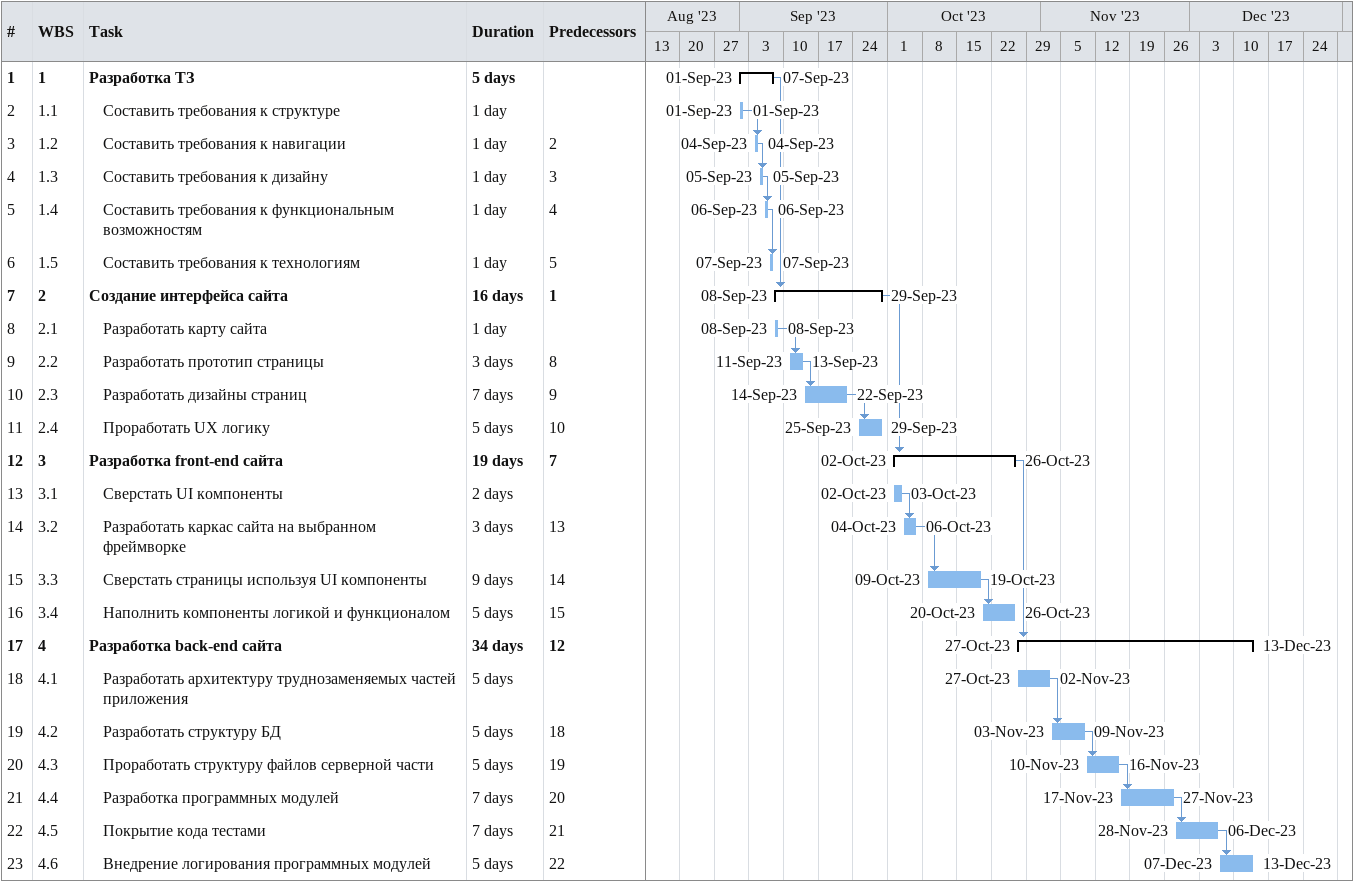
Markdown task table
| ID | WBS | Task | Duration | Start | Finish | Predecessors |
|---|---|---|---|---|---|---|
| 1 | 1 | **Разработка ТЗ** | 5d | 2023-09-01 | 2023-09-07 |  |
| 2 | 1.1 | Составить требования к структуре | 1d | 2023-09-01 | 2023-09-01 |  |
| 3 | 1.2 | Составить требования к навигации | 1d | 2023-09-04 | 2023-09-04 | 2 |
| 4 | 1.3 | Составить требования к дизайну | 1d | 2023-09-05 | 2023-09-05 | 3 |
| 5 | 1.4 | Составить требования к функциональным возможностям | 1d | 2023-09-06 | 2023-09-06 | 4 |
| 6 | 1.5 | Составить требования к технологиям | 1d | 2023-09-07 | 2023-09-07 | 5 |
| 7 | 2 | **Создание интерфейса сайта** | 16d | 2023-09-08 | 2023-09-29 | 1 |
| 8 | 2.1 | Разработать карту сайта | 1d | 2023-09-08 | 2023-09-08 |  |
| 9 | 2.2 | Разработать прототип страницы | 3d | 2023-09-11 | 2023-09-13 | 8 |
| 10 | 2.3 | Разработать дизайны страниц | 7d | 2023-09-14 | 2023-09-22 | 9 |
| 11 | 2.4 | Проработать UX логику | 5d | 2023-09-25 | 2023-09-29 | 10 |
| 12 | 3 | **Разработка front-end сайта** | 19d | 2023-10-02 | 2023-10-26 | 7 |
| 13 | 3.1 | Сверстать UI компоненты | 2d | 2023-10-02 | 2023-10-03 |  |
| 14 | 3.2 | Разработать каркас сайта на выбранном фреймворке | 3d | 2023-10-04 | 2023-10-06 | 13 |
| 15 | 3.3 | Сверстать страницы используя UI компоненты | 9d | 2023-10-09 | 2023-10-19 | 14 |
| 16 | 3.4 | Наполнить компоненты логикой и функционалом | 5d | 2023-10-20 | 2023-10-26 | 15 |
| 17 | 4 | **Разработка back-end сайта** | 34d | 2023-10-27 | 2023-12-13 | 12 |
| 18 | 4.1 | Разработать архитектуру труднозаменяемых частей приложения | 5d | 2023-10-27 | 2023-11-02 |  |
| 19 | 4.2 | Разработать структуру БД | 5d | 2023-11-03 | 2023-11-09 | 18 |
| 20 | 4.3 | Проработать структуру файлов серверной части | 5d | 2023-11-10 | 2023-11-16 | 19 |
| 21 | 4.4 | Разработка программных модулей | 7d | 2023-11-17 | 2023-11-27 | 20 |
| 22 | 4.5 | Покрытие кода тестами | 7d | 2023-11-28 | 2023-12-06 | 21 |
| 23 | 4.6 | Внедрение логирования программных модулей | 5d | 2023-12-07 | 2023-12-13 | 22 |
